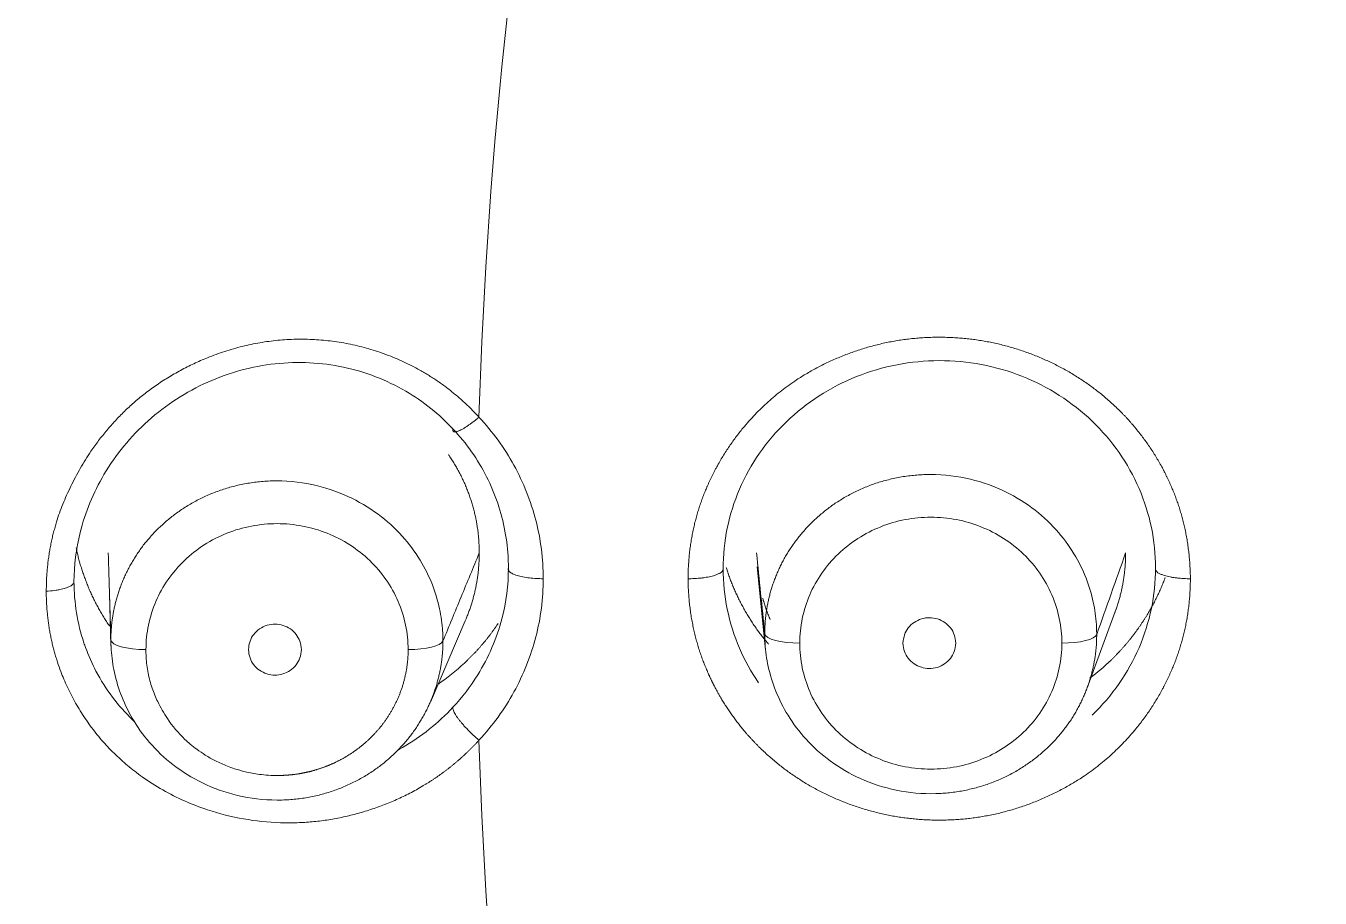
# Model space of a CAD drawing. Extents: x 19821 to 22981, y -91 to 2224.
# Drawn here: x 20693.25 to 20704.32, y 1210.34 to 1217.8 of the extents above; entities that cross this region are included whole.
import ezdxf

# ---------------------------------------------------------------- set-up
doc = ezdxf.new("R2010")
doc.units = 0
doc.header["$LTSCALE"] = 10
doc.header["$MEASUREMENT"] = 0
doc.layers.add('1', color=7, linetype='CONTINUOUS')

msp = doc.modelspace()

# ---------------------------------------------------------------- linework, layer by layer
at = {"layer": '1', "color": 7, "linetype": 'Continuous', "lineweight": 13}
for p, q in [((20697.38, 1213.165), (20697.38, 1213.165)), ((20693.663, 1213.048), (20693.663, 1213.048))]:
    msp.add_line(p, q, dxfattribs=at)
at = {"layer": '1', "color": 7, "linetype": 'Continuous', "lineweight": 18}
for p, q in [((20699.508, 1213.176), (20699.58, 1212.462)), ((20693.966, 1212.944), (20693.979, 1212.498)), ((20702.332, 1212.14), (20702.581, 1212.815)), ((20696.712, 1212.018), (20697.01, 1212.712))]:
    msp.add_line(p, q, dxfattribs=at)
for centre, major_axis, ratio, start_param, end_param in [((20744.931, 1212.861), (62.577, 0), 0.961262, 0, 3.141593), ((20744.931, 1212.247), (-60.5, 0), 0.961262, 4.72417, 7.004197), ((20744.931, 1212.384), (60, 0), 0.961262, 1.582577, 4.712389), ((20744.931, 1212.384), (-59.925, 0), 0.961262, 4.712389, 7.853982), ((20744.931, 1212.543), (-59.925, 0), 0.961262, 5.680736, 6.283185), ((20694.279, 1212.55), (-0.3, 0), 0.275662, 0.008714, 1.570598), ((20699.873, 1212.605), (-0.3, 0), 0.275662, 0.027923, 1.570586), ((20702.115, 1212.605), (0.3, 0), 0.275613, 4.712901, 6.185798), ((20696.522, 1212.55), (0.3, 0), 0.275612, 4.713308, 6.170572)]:
    msp.add_ellipse(centre, major_axis=major_axis, ratio=ratio, start_param=start_param, end_param=end_param, dxfattribs=at)
at = {"layer": '1', "color": 7, "linetype": 'Continuous', "lineweight": 13}
for centre, major_axis, start_param, end_param in [((20744.931, 1212.541), (61.963, 0), 1.570796, 3.141593), ((20744.931, 1212.247), (59.425, 0), 1.570796, 4.70194), ((20744.931, 1212.247), (57.948, 0), 1.579187, 4.712389), ((20744.931, 1212.291), (57.403, 0), 1.579486, 4.712389), ((20744.931, 1213.073), (-47.825, 0), 6.10381, 6.253121), ((20744.931, 1213.073), (-47.825, 0), 0.030064, 0.179375)]:
    msp.add_ellipse(centre, major_axis=major_axis, ratio=0.961262, start_param=start_param, end_param=end_param, dxfattribs=at)
at = {"layer": '1', "color": 7, "linetype": 'Continuous', "lineweight": 18}
for points, degree, knots in [([(20693.426, 1212.966), (20693.426, 1212.974), (20693.426, 1212.99), (20693.427, 1213.014), (20693.427, 1213.038), (20693.428, 1213.061), (20693.429, 1213.085), (20693.431, 1213.108), (20693.433, 1213.132), (20693.434, 1213.155), (20693.437, 1213.178), (20693.439, 1213.202), (20693.442, 1213.225), (20693.445, 1213.247), (20693.448, 1213.27), (20693.452, 1213.293), (20693.455, 1213.316), (20693.459, 1213.338), (20693.464, 1213.361), (20693.468, 1213.383), (20693.473, 1213.405), (20693.478, 1213.427), (20693.483, 1213.45), (20693.489, 1213.471), (20693.495, 1213.493), (20693.501, 1213.515), (20693.507, 1213.537), (20693.519, 1213.577), (20693.538, 1213.635), (20693.567, 1213.711), (20693.6, 1213.787), (20693.648, 1213.89), (20693.715, 1214.017), (20693.796, 1214.147), (20693.873, 1214.255), (20693.943, 1214.342), (20694.016, 1214.425), (20694.093, 1214.504), (20694.174, 1214.579), (20694.263, 1214.652), (20694.36, 1214.724), (20694.466, 1214.793), (20694.575, 1214.856), (20694.688, 1214.913), (20694.814, 1214.968), (20694.952, 1215.019), (20695.102, 1215.061), (20695.254, 1215.093), (20695.408, 1215.114), (20695.563, 1215.123), (20695.72, 1215.12), (20695.875, 1215.106), (20696.031, 1215.079), (20696.185, 1215.041), (20696.337, 1214.991), (20696.483, 1214.93), (20696.59, 1214.875), (20696.663, 1214.834), (20696.702, 1214.81), (20696.741, 1214.785), (20696.779, 1214.76), (20696.817, 1214.733), (20696.854, 1214.706), (20696.89, 1214.677), (20696.926, 1214.648), (20696.961, 1214.618), (20696.996, 1214.587), (20697.03, 1214.556), (20697.063, 1214.523), (20697.096, 1214.49), (20697.117, 1214.467), (20697.128, 1214.455)], 3, [0, 0, 0, 0, 0.004832, 0.009643, 0.014434, 0.019204, 0.023956, 0.028688, 0.033402, 0.038098, 0.042776, 0.047438, 0.052083, 0.056713, 0.061327, 0.065927, 0.070513, 0.075085, 0.079644, 0.084191, 0.088726, 0.093249, 0.097762, 0.102265, 0.106759, 0.111243, 0.11572, 0.120189, 0.135982, 0.152066, 0.168464, 0.185196, 0.219112, 0.252906, 0.274939, 0.296718, 0.318299, 0.339741, 0.361105, 0.38245, 0.406918, 0.431326, 0.455755, 0.480284, 0.504992, 0.535579, 0.565776, 0.595743, 0.62564, 0.656286, 0.686696, 0.717049, 0.747521, 0.779028, 0.810174, 0.841138, 0.872097, 0.88119, 0.89027, 0.899342, 0.908411, 0.917482, 0.926559, 0.935648, 0.944754, 0.953881, 0.963034, 0.972218, 0.981437, 0.990696, 1, 1, 1, 1]), ([(20693.663, 1213.048), (20693.663, 1213.188), (20693.703, 1213.505), (20693.903, 1213.992), (20694.279, 1214.448), (20694.792, 1214.782), (20695.379, 1214.942), (20695.973, 1214.913), (20696.502, 1214.709), (20696.788, 1214.48), (20696.905, 1214.355)], 3, [0, 0, 0, 0, 0.098046, 0.220243, 0.353645, 0.488968, 0.622572, 0.753689, 0.882422, 1, 1, 1, 1]), ([(20699.217, 1213.158), (20699.217, 1213.275), (20699.229, 1213.391), (20699.276, 1213.619), (20699.311, 1213.731), (20699.404, 1213.946), (20699.461, 1214.049), (20699.596, 1214.243), (20699.673, 1214.333), (20699.844, 1214.498), (20699.938, 1214.572), (20700.139, 1214.702), (20700.247, 1214.757), (20700.47, 1214.846), (20700.587, 1214.88), (20700.824, 1214.926), (20700.945, 1214.938), (20701.187, 1214.938), (20701.308, 1214.927), (20701.546, 1214.882), (20701.662, 1214.849), (20701.886, 1214.76), (20701.993, 1214.705), (20702.194, 1214.576), (20702.289, 1214.502), (20702.46, 1214.338), (20702.537, 1214.248), (20702.672, 1214.055), (20702.729, 1213.952), (20702.822, 1213.737), (20702.857, 1213.625), (20702.905, 1213.397), (20702.917, 1213.281), (20702.917, 1213.164)], 3, [0, 0, 0, 0, 0.0625, 0.0625, 0.125, 0.125, 0.1875, 0.1875, 0.25, 0.25, 0.3125, 0.3125, 0.375, 0.375, 0.4375, 0.4375, 0.5, 0.5, 0.5625, 0.5625, 0.625, 0.625, 0.6875, 0.6875, 0.75, 0.75, 0.8125, 0.8125, 0.875, 0.875, 0.9375, 0.9375, 1, 1, 1, 1]), ([(20696.905, 1214.355), (20696.963, 1214.293), (20697.122, 1214.098), (20697.311, 1213.725), (20697.376, 1213.376), (20697.38, 1213.189), (20697.38, 1213.165)], 3, [0, 0, 0, 0, 0.192506, 0.568554, 0.946121, 1, 1, 1, 1]), ([(20696.866, 1214.136), (20696.869, 1214.133), (20696.875, 1214.123), (20696.885, 1214.108), (20696.897, 1214.09), (20696.908, 1214.072), (20696.919, 1214.054), (20696.93, 1214.036), (20696.94, 1214.018), (20696.95, 1213.999), (20696.96, 1213.981), (20696.97, 1213.962), (20696.979, 1213.943), (20696.988, 1213.925), (20696.997, 1213.906), (20697.006, 1213.887), (20697.014, 1213.868), (20697.022, 1213.849), (20697.029, 1213.829), (20697.037, 1213.81), (20697.044, 1213.791), (20697.051, 1213.771), (20697.057, 1213.752), (20697.064, 1213.732), (20697.07, 1213.713), (20697.075, 1213.693), (20697.081, 1213.673), (20697.086, 1213.653), (20697.091, 1213.634), (20697.095, 1213.614), (20697.1, 1213.594), (20697.104, 1213.574), (20697.107, 1213.554), (20697.111, 1213.534), (20697.114, 1213.514), (20697.117, 1213.494), (20697.12, 1213.474), (20697.122, 1213.454), (20697.124, 1213.434), (20697.126, 1213.414), (20697.127, 1213.394), (20697.128, 1213.374), (20697.129, 1213.354), (20697.13, 1213.334), (20697.131, 1213.314), (20697.131, 1213.301), (20697.131, 1213.294)], 3, [0, 0, 0, 0, 0.014569, 0.038042, 0.061488, 0.084908, 0.108301, 0.131668, 0.155008, 0.178322, 0.20161, 0.224871, 0.248106, 0.271315, 0.294497, 0.317652, 0.340781, 0.363884, 0.38696, 0.410009, 0.433033, 0.456029, 0.479, 0.501943, 0.524861, 0.547751, 0.570616, 0.593454, 0.616265, 0.63905, 0.661808, 0.68454, 0.707245, 0.729924, 0.752576, 0.775202, 0.797801, 0.820374, 0.84292, 0.865439, 0.887933, 0.910399, 0.932839, 0.955253, 0.97764, 1, 1, 1, 1]), ([(20696.82, 1212.54), (20696.82, 1212.546), (20696.82, 1212.557), (20696.82, 1212.574), (20696.819, 1212.59), (20696.818, 1212.607), (20696.814, 1212.682), (20696.794, 1212.823), (20696.733, 1213.029), (20696.628, 1213.241), (20696.473, 1213.447), (20696.266, 1213.636), (20696.005, 1213.79), (20695.695, 1213.892), (20695.451, 1213.914), (20695.296, 1213.907), (20695.237, 1213.901), (20695.179, 1213.894), (20695.122, 1213.884), (20695.066, 1213.873), (20695.011, 1213.859), (20694.957, 1213.843), (20694.904, 1213.825), (20694.852, 1213.806), (20694.802, 1213.785), (20694.753, 1213.762), (20694.706, 1213.738), (20694.66, 1213.712), (20694.615, 1213.685), (20694.572, 1213.657), (20694.531, 1213.627), (20694.491, 1213.597), (20694.453, 1213.565), (20694.416, 1213.532), (20694.381, 1213.499), (20694.347, 1213.465), (20694.316, 1213.43), (20694.285, 1213.395), (20694.256, 1213.359), (20694.229, 1213.322), (20694.204, 1213.285), (20694.18, 1213.248), (20694.157, 1213.21), (20694.136, 1213.173), (20694.117, 1213.135), (20694.099, 1213.097), (20694.082, 1213.059), (20694.067, 1213.021), (20694.053, 1212.983), (20694.04, 1212.945), (20694.029, 1212.908), (20694.019, 1212.87), (20694.01, 1212.833), (20694.002, 1212.796), (20693.996, 1212.76), (20693.99, 1212.724), (20693.986, 1212.688), (20693.983, 1212.653), (20693.98, 1212.618), (20693.979, 1212.583), (20693.979, 1212.56), (20693.979, 1212.549)], 3, [0, 0, 0, 0, 0.003921, 0.007817, 0.011689, 0.015536, 0.019358, 0.064573, 0.114371, 0.16875, 0.227711, 0.291254, 0.359377, 0.43208, 0.50936, 0.522766, 0.53605, 0.549213, 0.562254, 0.575174, 0.587972, 0.600648, 0.613202, 0.625635, 0.637946, 0.650136, 0.662203, 0.674149, 0.685973, 0.697676, 0.709256, 0.720715, 0.732052, 0.743267, 0.75436, 0.765331, 0.776181, 0.786908, 0.797514, 0.807998, 0.81836, 0.8286, 0.838718, 0.848715, 0.858589, 0.868342, 0.877972, 0.887481, 0.896868, 0.906133, 0.915276, 0.924297, 0.933196, 0.941973, 0.950628, 0.959162, 0.967573, 0.975863, 0.98403, 0.992076, 1, 1, 1, 1]), ([(20702.414, 1212.597), (20702.414, 1212.603), (20702.413, 1212.614), (20702.413, 1212.631), (20702.413, 1212.648), (20702.412, 1212.665), (20702.407, 1212.74), (20702.388, 1212.88), (20702.326, 1213.085), (20702.222, 1213.296), (20702.068, 1213.503), (20701.86, 1213.691), (20701.599, 1213.845), (20701.289, 1213.947), (20701.044, 1213.969), (20700.89, 1213.961), (20700.831, 1213.956), (20700.773, 1213.949), (20700.715, 1213.939), (20700.659, 1213.927), (20700.604, 1213.913), (20700.55, 1213.898), (20700.497, 1213.88), (20700.446, 1213.86), (20700.396, 1213.839), (20700.347, 1213.817), (20700.3, 1213.792), (20700.254, 1213.767), (20700.209, 1213.739), (20700.166, 1213.711), (20700.125, 1213.682), (20700.085, 1213.651), (20700.047, 1213.619), (20700.01, 1213.587), (20699.975, 1213.553), (20699.942, 1213.519), (20699.91, 1213.484), (20699.879, 1213.449), (20699.851, 1213.413), (20699.824, 1213.376), (20699.798, 1213.339), (20699.774, 1213.302), (20699.751, 1213.265), (20699.73, 1213.227), (20699.711, 1213.189), (20699.693, 1213.151), (20699.676, 1213.113), (20699.661, 1213.075), (20699.647, 1213.037), (20699.634, 1212.999), (20699.623, 1212.962), (20699.613, 1212.924), (20699.604, 1212.887), (20699.597, 1212.85), (20699.59, 1212.814), (20699.585, 1212.777), (20699.58, 1212.742), (20699.577, 1212.706), (20699.575, 1212.671), (20699.573, 1212.637), (20699.573, 1212.614), (20699.573, 1212.603)], 3, [0, 0, 0, 0, 0.004015, 0.007996, 0.011942, 0.015855, 0.019734, 0.064711, 0.114332, 0.168596, 0.227502, 0.291048, 0.359234, 0.432056, 0.509512, 0.522903, 0.536174, 0.549323, 0.562352, 0.575259, 0.588045, 0.600709, 0.613253, 0.625675, 0.637976, 0.650156, 0.662214, 0.674151, 0.685967, 0.697662, 0.709235, 0.720687, 0.732018, 0.743227, 0.754315, 0.765282, 0.776127, 0.786851, 0.797453, 0.807935, 0.818295, 0.828533, 0.83865, 0.848646, 0.85852, 0.868273, 0.877905, 0.887415, 0.896804, 0.906071, 0.915217, 0.924242, 0.933145, 0.941927, 0.950587, 0.959126, 0.967544, 0.97584, 0.984015, 0.992068, 1, 1, 1, 1]), ([(20693.682, 1213.336), (20693.685, 1213.323), (20693.69, 1213.296), (20693.7, 1213.256), (20693.711, 1213.215), (20693.723, 1213.175), (20693.736, 1213.134), (20693.75, 1213.094), (20693.765, 1213.054), (20693.78, 1213.014), (20693.797, 1212.974), (20693.815, 1212.935), (20693.834, 1212.896), (20693.853, 1212.857), (20693.874, 1212.819), (20693.896, 1212.781), (20693.918, 1212.743), (20693.942, 1212.706), (20693.958, 1212.681), (20693.967, 1212.668), (20693.967, 1212.668)], 3, [0, 0, 0, 0, 0.053704, 0.111562, 0.169574, 0.227739, 0.286058, 0.34453, 0.403157, 0.461938, 0.520873, 0.579963, 0.639208, 0.698608, 0.758164, 0.817875, 0.877742, 0.937766, 0.997945, 1, 1, 1, 1]), ([(20697.131, 1213.294), (20697.131, 1213.281), (20697.13, 1213.257), (20697.129, 1213.219), (20697.126, 1213.182), (20697.123, 1213.144), (20697.119, 1213.107), (20697.113, 1213.069), (20697.107, 1213.032), (20697.1, 1212.995), (20697.092, 1212.957), (20697.082, 1212.92), (20697.072, 1212.883), (20697.061, 1212.847), (20697.049, 1212.81), (20697.035, 1212.774), (20697.023, 1212.741), (20697.014, 1212.721), (20697.011, 1212.713)], 3, [0, 0, 0, 0, 0.062647, 0.125432, 0.188357, 0.25142, 0.314622, 0.377962, 0.441441, 0.505059, 0.568816, 0.632711, 0.696744, 0.760916, 0.825227, 0.889676, 0.954263, 1, 1, 1, 1]), ([(20702.661, 1213.294), (20702.661, 1213.282), (20702.661, 1213.257), (20702.659, 1213.219), (20702.657, 1213.182), (20702.654, 1213.145), (20702.649, 1213.108), (20702.644, 1213.07), (20702.638, 1213.033), (20702.631, 1212.996), (20702.622, 1212.959), (20702.613, 1212.922), (20702.603, 1212.885), (20702.592, 1212.849), (20702.581, 1212.815), (20702.573, 1212.794), (20702.57, 1212.785)], 3, [0, 0, 0, 0, 0.07173, 0.143619, 0.215666, 0.287872, 0.360236, 0.432759, 0.50544, 0.57828, 0.651278, 0.724434, 0.797748, 0.871221, 0.944852, 1, 1, 1, 1]), ([(20697.38, 1213.165), (20697.38, 1213.019), (20697.35, 1212.787), (20697.274, 1212.565), (20697.239, 1212.485)], 3, [0, 0, 0, 0, 0.628596, 1, 1, 1, 1]), ([(20699.52, 1212.184), (20699.457, 1212.277), (20699.402, 1212.376), (20699.311, 1212.586), (20699.276, 1212.698), (20699.229, 1212.926), (20699.217, 1213.042), (20699.217, 1213.158)], 3, [0, 0, 0, 0, 0.324096, 0.324096, 0.662048, 0.662048, 1, 1, 1, 1]), ([(20699.243, 1213.17), (20699.247, 1213.159), (20699.254, 1213.136), (20699.267, 1213.099), (20699.281, 1213.059), (20699.297, 1213.019), (20699.314, 1212.98), (20699.331, 1212.941), (20699.35, 1212.902), (20699.369, 1212.863), (20699.39, 1212.825), (20699.411, 1212.787), (20699.434, 1212.75), (20699.457, 1212.713), (20699.481, 1212.676), (20699.506, 1212.64), (20699.532, 1212.604), (20699.559, 1212.569), (20699.584, 1212.539), (20699.6, 1212.52), (20699.606, 1212.513)], 3, [0, 0, 0, 0, 0.042732, 0.099185, 0.155771, 0.21249, 0.269344, 0.326331, 0.383451, 0.440706, 0.498095, 0.555618, 0.613275, 0.671067, 0.728993, 0.787054, 0.84525, 0.903581, 0.962047, 1, 1, 1, 1]), ([(20702.917, 1213.164), (20702.917, 1213.048), (20702.905, 1212.932), (20702.857, 1212.703), (20702.822, 1212.591), (20702.729, 1212.376), (20702.672, 1212.273), (20702.537, 1212.079), (20702.46, 1211.989), (20702.374, 1211.907)], 3, [0, 0, 0, 0, 0.25, 0.25, 0.5, 0.5, 0.75, 0.75, 1, 1, 1, 1]), ([(20693.762, 1212.484), (20693.757, 1212.498), (20693.752, 1212.511), (20693.72, 1212.608), (20693.699, 1212.694), (20693.671, 1212.869), (20693.663, 1212.958), (20693.663, 1213.048)], 3, [0, 0, 0, 0, 0.075572, 0.075572, 0.537786, 0.537786, 1, 1, 1, 1]), ([(20699.143, 1212.153), (20699.108, 1212.22), (20699.079, 1212.288), (20698.921, 1212.654), (20698.917, 1213.073)], 2, [0, 0, 0, 0.155316, 0.155316, 1, 1, 1]), ([(20702.356, 1212.224), (20702.419, 1212.272), (20702.485, 1212.328), (20702.553, 1212.394), (20702.57, 1212.411), (20702.587, 1212.428), (20702.603, 1212.446), (20702.619, 1212.463), (20702.635, 1212.481), (20702.651, 1212.498), (20702.666, 1212.516), (20702.682, 1212.534), (20702.697, 1212.553), (20702.711, 1212.571), (20702.726, 1212.59), (20702.74, 1212.608), (20702.754, 1212.627), (20702.768, 1212.646), (20702.781, 1212.665), (20702.794, 1212.685), (20702.807, 1212.704), (20702.82, 1212.723), (20702.832, 1212.743), (20702.845, 1212.763), (20702.856, 1212.783), (20702.868, 1212.803), (20702.879, 1212.823), (20702.891, 1212.843), (20702.901, 1212.863), (20702.912, 1212.884), (20702.922, 1212.904), (20702.932, 1212.925), (20702.942, 1212.945), (20702.952, 1212.966), (20702.961, 1212.987), (20702.97, 1213.008), (20702.978, 1213.029), (20702.987, 1213.05), (20702.994, 1213.068), (20702.998, 1213.08), (20703, 1213.084)], 3, [0, 0, 0, 0, 0.214957, 0.236854, 0.258727, 0.280574, 0.302396, 0.324193, 0.345965, 0.367711, 0.389432, 0.411128, 0.432798, 0.454443, 0.476063, 0.497658, 0.519227, 0.540771, 0.562289, 0.583783, 0.605251, 0.626693, 0.648111, 0.669503, 0.690869, 0.71221, 0.733526, 0.754817, 0.776082, 0.797322, 0.818537, 0.839726, 0.86089, 0.882028, 0.903141, 0.924229, 0.945291, 0.966328, 0.987339, 1, 1, 1, 1]), ([(20693.551, 1212.279), (20693.54, 1212.305), (20693.526, 1212.346), (20693.509, 1212.401), (20693.496, 1212.443), (20693.485, 1212.485), (20693.475, 1212.527), (20693.466, 1212.57), (20693.457, 1212.613), (20693.45, 1212.656), (20693.444, 1212.7), (20693.438, 1212.743), (20693.434, 1212.788), (20693.43, 1212.832), (20693.428, 1212.876), (20693.426, 1212.921), (20693.426, 1212.951), (20693.426, 1212.966)], 3, [0, 0, 0, 0, 0.122765, 0.185197, 0.247554, 0.309863, 0.372154, 0.434452, 0.496786, 0.559182, 0.621669, 0.684274, 0.747024, 0.809944, 0.873063, 0.936406, 1, 1, 1, 1]), ([(20699.62, 1212.723), (20699.62, 1212.723), (20699.617, 1212.729), (20699.612, 1212.742), (20699.604, 1212.761), (20699.597, 1212.78), (20699.589, 1212.799), (20699.583, 1212.819), (20699.576, 1212.838), (20699.57, 1212.858), (20699.564, 1212.877), (20699.559, 1212.893), (20699.557, 1212.903), (20699.556, 1212.906)], 3, [0, 0, 0, 0, 0.000042, 0.10609, 0.212017, 0.317823, 0.423508, 0.529072, 0.634516, 0.739839, 0.845041, 0.950123, 1, 1, 1, 1]), ([(20696.777, 1212.171), (20696.787, 1212.177), (20696.876, 1212.24), (20696.966, 1212.315), (20697.047, 1212.394), (20697.064, 1212.411), (20697.081, 1212.428), (20697.097, 1212.445), (20697.113, 1212.462), (20697.129, 1212.48), (20697.145, 1212.498), (20697.16, 1212.516), (20697.176, 1212.534), (20697.191, 1212.552), (20697.205, 1212.571), (20697.22, 1212.589), (20697.234, 1212.608), (20697.248, 1212.627), (20697.262, 1212.646), (20697.275, 1212.665), (20697.285, 1212.68), (20697.291, 1212.688), (20697.292, 1212.689)], 3, [0, 0, 0, 0, 0.045234, 0.441716, 0.474362, 0.506972, 0.539545, 0.572081, 0.604581, 0.637044, 0.66947, 0.70186, 0.734212, 0.766529, 0.798808, 0.831051, 0.863257, 0.895426, 0.927559, 0.959654, 0.991714, 1, 1, 1, 1]), ([(20693.979, 1212.549), (20693.979, 1212.544), (20693.979, 1212.532), (20693.979, 1212.516), (20693.98, 1212.499), (20693.98, 1212.483), (20693.985, 1212.406), (20694.005, 1212.264), (20694.068, 1212.057), (20694.174, 1211.845), (20694.329, 1211.638), (20694.537, 1211.451), (20694.798, 1211.298), (20695.105, 1211.198), (20695.349, 1211.176), (20695.502, 1211.183), (20695.561, 1211.188), (20695.619, 1211.195), (20695.676, 1211.205), (20695.732, 1211.217), (20695.787, 1211.23), (20695.841, 1211.246), (20695.894, 1211.263), (20695.945, 1211.283), (20695.995, 1211.304), (20696.044, 1211.326), (20696.091, 1211.351), (20696.137, 1211.376), (20696.182, 1211.403), (20696.225, 1211.431), (20696.266, 1211.461), (20696.306, 1211.491), (20696.344, 1211.523), (20696.381, 1211.555), (20696.416, 1211.589), (20696.45, 1211.623), (20696.482, 1211.657), (20696.512, 1211.693), (20696.541, 1211.729), (20696.568, 1211.765), (20696.594, 1211.802), (20696.618, 1211.839), (20696.64, 1211.877), (20696.661, 1211.915), (20696.681, 1211.952), (20696.699, 1211.99), (20696.716, 1212.028), (20696.731, 1212.066), (20696.745, 1212.104), (20696.758, 1212.142), (20696.769, 1212.18), (20696.78, 1212.217), (20696.788, 1212.255), (20696.796, 1212.292), (20696.803, 1212.328), (20696.808, 1212.365), (20696.813, 1212.401), (20696.816, 1212.436), (20696.818, 1212.471), (20696.82, 1212.506), (20696.82, 1212.529), (20696.82, 1212.54)], 3, [0, 0, 0, 0, 0.003868, 0.007742, 0.011622, 0.015507, 0.019397, 0.06511, 0.115266, 0.16986, 0.228891, 0.292354, 0.360244, 0.432556, 0.509282, 0.522646, 0.535891, 0.549015, 0.562019, 0.574904, 0.587668, 0.600312, 0.612837, 0.625242, 0.637526, 0.649691, 0.661736, 0.673661, 0.685466, 0.697151, 0.708716, 0.720161, 0.731487, 0.742693, 0.753779, 0.764745, 0.775591, 0.786317, 0.796924, 0.807411, 0.817779, 0.828026, 0.838154, 0.848162, 0.85805, 0.867819, 0.877468, 0.886998, 0.896408, 0.905698, 0.914869, 0.92392, 0.932851, 0.941663, 0.950356, 0.958928, 0.967382, 0.975716, 0.98393, 0.992025, 1, 1, 1, 1]), ([(20699.573, 1212.603), (20699.573, 1212.597), (20699.573, 1212.586), (20699.573, 1212.569), (20699.574, 1212.552), (20699.575, 1212.535), (20699.579, 1212.458), (20699.599, 1212.316), (20699.663, 1212.108), (20699.769, 1211.896), (20699.925, 1211.69), (20700.133, 1211.503), (20700.394, 1211.351), (20700.701, 1211.252), (20700.944, 1211.23), (20701.097, 1211.238), (20701.155, 1211.243), (20701.213, 1211.25), (20701.27, 1211.26), (20701.326, 1211.272), (20701.381, 1211.286), (20701.435, 1211.301), (20701.488, 1211.319), (20701.539, 1211.338), (20701.59, 1211.359), (20701.638, 1211.382), (20701.686, 1211.406), (20701.732, 1211.432), (20701.776, 1211.459), (20701.819, 1211.487), (20701.86, 1211.517), (20701.9, 1211.547), (20701.938, 1211.579), (20701.975, 1211.611), (20702.01, 1211.645), (20702.044, 1211.679), (20702.076, 1211.714), (20702.106, 1211.749), (20702.135, 1211.785), (20702.162, 1211.822), (20702.188, 1211.858), (20702.212, 1211.896), (20702.234, 1211.933), (20702.255, 1211.971), (20702.275, 1212.009), (20702.293, 1212.047), (20702.31, 1212.085), (20702.325, 1212.123), (20702.339, 1212.161), (20702.352, 1212.199), (20702.363, 1212.236), (20702.373, 1212.274), (20702.382, 1212.311), (20702.39, 1212.348), (20702.396, 1212.385), (20702.402, 1212.421), (20702.406, 1212.457), (20702.41, 1212.493), (20702.412, 1212.528), (20702.413, 1212.562), (20702.413, 1212.585), (20702.414, 1212.597)], 3, [0, 0, 0, 0, 0.003927, 0.007866, 0.011819, 0.015784, 0.019761, 0.065641, 0.115909, 0.170561, 0.229595, 0.293007, 0.360793, 0.432948, 0.509466, 0.522824, 0.536063, 0.549181, 0.56218, 0.575059, 0.587818, 0.600457, 0.612976, 0.625376, 0.637655, 0.649815, 0.661855, 0.673776, 0.685576, 0.697257, 0.708818, 0.720259, 0.731581, 0.742783, 0.753865, 0.764827, 0.77567, 0.786393, 0.796996, 0.807479, 0.817843, 0.828087, 0.838212, 0.848217, 0.858102, 0.867868, 0.877514, 0.88704, 0.896447, 0.905734, 0.914901, 0.923949, 0.932878, 0.941686, 0.950376, 0.958945, 0.967395, 0.975726, 0.983937, 0.992028, 1, 1, 1, 1])]:
    msp.add_open_spline(points, degree=degree, knots=knots, dxfattribs=at)
at = {"layer": '1', "color": 7, "linetype": 'Continuous', "lineweight": 13}
for points, degree, knots in [([(20698.917, 1213.073), (20698.919, 1213.489), (20699.078, 1213.857), (20699.159, 1214.044), (20699.396, 1214.388), (20699.843, 1214.821), (20700.244, 1214.98), (20700.648, 1215.141), (20701.078, 1215.138), (20701.504, 1215.136), (20701.9, 1214.976), (20702.293, 1214.817), (20702.592, 1214.527), (20702.74, 1214.384), (20702.973, 1214.045), (20703.053, 1213.858), (20703.211, 1213.493), (20703.215, 1213.073)], 2, [0, 0, 0, 0.125, 0.125, 0.1875, 0.25, 0.375, 0.375, 0.5, 0.5, 0.625, 0.625, 0.75, 0.75, 0.8125, 0.875, 0.875, 1, 1, 1]), ([(20694.279, 1212.467), (20694.279, 1212.538), (20694.286, 1212.608), (20694.315, 1212.746), (20694.336, 1212.814), (20694.392, 1212.944), (20694.427, 1213.007), (20694.509, 1213.124), (20694.556, 1213.179), (20694.659, 1213.278), (20694.716, 1213.323), (20694.839, 1213.402), (20694.904, 1213.435), (20695.039, 1213.489), (20695.11, 1213.51), (20695.254, 1213.537), (20695.327, 1213.544), (20695.474, 1213.544), (20695.547, 1213.537), (20695.691, 1213.51), (20695.761, 1213.489), (20695.897, 1213.435), (20695.962, 1213.402), (20696.084, 1213.323), (20696.141, 1213.278), (20696.245, 1213.179), (20696.292, 1213.124), (20696.373, 1213.007), (20696.408, 1212.944), (20696.464, 1212.814), (20696.486, 1212.746), (20696.515, 1212.608), (20696.522, 1212.538), (20696.522, 1212.467)], 3, [0, 0, 0, 0, 0.0625, 0.0625, 0.125, 0.125, 0.1875, 0.1875, 0.25, 0.25, 0.3125, 0.3125, 0.375, 0.375, 0.4375, 0.4375, 0.5, 0.5, 0.5625, 0.5625, 0.625, 0.625, 0.6875, 0.6875, 0.75, 0.75, 0.8125, 0.8125, 0.875, 0.875, 0.9375, 0.9375, 1, 1, 1, 1]), ([(20699.873, 1212.522), (20699.873, 1212.593), (20699.88, 1212.663), (20699.909, 1212.801), (20699.93, 1212.869), (20699.986, 1213), (20700.021, 1213.062), (20700.103, 1213.179), (20700.15, 1213.234), (20700.253, 1213.334), (20700.31, 1213.379), (20700.432, 1213.457), (20700.497, 1213.49), (20700.633, 1213.544), (20700.703, 1213.565), (20700.847, 1213.592), (20700.921, 1213.599), (20701.067, 1213.599), (20701.141, 1213.592), (20701.285, 1213.565), (20701.355, 1213.544), (20701.491, 1213.49), (20701.556, 1213.457), (20701.678, 1213.379), (20701.735, 1213.334), (20701.838, 1213.234), (20701.885, 1213.179), (20701.967, 1213.062), (20702.001, 1213), (20702.058, 1212.869), (20702.079, 1212.801), (20702.108, 1212.663), (20702.115, 1212.593), (20702.115, 1212.522)], 3, [0, 0, 0, 0, 0.0625, 0.0625, 0.125, 0.125, 0.1875, 0.1875, 0.25, 0.25, 0.3125, 0.3125, 0.375, 0.375, 0.4375, 0.4375, 0.5, 0.5, 0.5625, 0.5625, 0.625, 0.625, 0.6875, 0.6875, 0.75, 0.75, 0.8125, 0.8125, 0.875, 0.875, 0.9375, 0.9375, 1, 1, 1, 1]), ([(20697.678, 1213.073), (20697.659, 1213.073), (20697.64, 1213.074), (20697.6, 1213.076), (20697.58, 1213.078), (20697.541, 1213.082), (20697.522, 1213.085), (20697.486, 1213.092), (20697.469, 1213.096), (20697.439, 1213.106), (20697.426, 1213.111), (20697.405, 1213.121), (20697.396, 1213.127), (20697.384, 1213.138), (20697.38, 1213.144), (20697.377, 1213.155), (20697.378, 1213.16), (20697.38, 1213.165)], 3, [0, 0, 0, 0, 0.125, 0.125, 0.25, 0.25, 0.375, 0.375, 0.5, 0.5, 0.625, 0.625, 0.75, 0.75, 0.875, 0.875, 1, 1, 1, 1]), ([(20693.426, 1212.966), (20693.432, 1212.966), (20693.463, 1212.969), (20693.503, 1212.973), (20693.541, 1212.98), (20693.567, 1212.986), (20693.589, 1212.992), (20693.618, 1213.002), (20693.648, 1213.018), (20693.662, 1213.035), (20693.663, 1213.045), (20693.663, 1213.048)], 3, [0, 0, 0, 0, 0.039631, 0.219096, 0.308828, 0.398561, 0.488293, 0.578025, 0.75749, 0.936955, 1, 1, 1, 1]), ([(20703.215, 1213.073), (20703.213, 1212.658), (20703.054, 1212.29), (20702.973, 1212.102), (20702.736, 1211.759), (20702.289, 1211.326), (20701.888, 1211.167), (20701.485, 1211.006), (20701.055, 1211.009), (20700.629, 1211.011), (20700.232, 1211.171), (20699.839, 1211.329), (20699.54, 1211.62), (20699.392, 1211.763), (20699.202, 1212.04), (20699.143, 1212.153)], 2, [0, 0, 0, 0.146711, 0.146711, 0.220066, 0.293422, 0.440133, 0.440133, 0.586844, 0.586844, 0.733555, 0.733555, 0.880266, 0.880266, 0.953621, 1, 1, 1]), ([(20682.966, 1212.542), (20682.967, 1210.752), (20683.051, 1208.963), (20683.386, 1205.398), (20683.637, 1203.623), (20684.305, 1200.103), (20684.721, 1198.357), (20685.715, 1194.908), (20686.294, 1193.205), (20687.607, 1189.856), (20688.342, 1188.21), (20689.964, 1184.989), (20690.85, 1183.413), (20692.767, 1180.345), (20693.797, 1178.852), (20695.993, 1175.963), (20697.159, 1174.565), (20698.388, 1173.221)], 3, [0, 0, 0, 0, 0.125, 0.125, 0.25, 0.25, 0.375, 0.375, 0.5, 0.5, 0.625, 0.625, 0.75, 0.75, 0.875, 0.875, 1, 1, 1, 1]), ([(20694.179, 1211.853), (20694.175, 1211.856), (20694.171, 1211.86), (20694.103, 1211.925), (20694.045, 1211.991), (20693.939, 1212.131), (20693.892, 1212.205), (20693.817, 1212.348), (20693.787, 1212.415), (20693.762, 1212.484)], 3, [0, 0, 0, 0, 0.02215, 0.02215, 0.366888, 0.366888, 0.711626, 0.711626, 1, 1, 1, 1]), ([(20696.522, 1212.467), (20696.522, 1212.462), (20696.522, 1212.451), (20696.522, 1212.434), (20696.521, 1212.418), (20696.52, 1212.402), (20696.519, 1212.386), (20696.517, 1212.37), (20696.516, 1212.354), (20696.514, 1212.339), (20696.512, 1212.323), (20696.51, 1212.307), (20696.507, 1212.292), (20696.504, 1212.277), (20696.501, 1212.261), (20696.498, 1212.246), (20696.495, 1212.231), (20696.491, 1212.216), (20696.487, 1212.202), (20696.483, 1212.187), (20696.479, 1212.173), (20696.475, 1212.158), (20696.47, 1212.144), (20696.465, 1212.13), (20696.461, 1212.116), (20696.455, 1212.102), (20696.45, 1212.088), (20696.445, 1212.075), (20696.439, 1212.061), (20696.433, 1212.048), (20696.428, 1212.035), (20696.421, 1212.022), (20696.415, 1212.009), (20696.409, 1211.996), (20696.403, 1211.984), (20696.396, 1211.971), (20696.389, 1211.959), (20696.382, 1211.947), (20696.375, 1211.935), (20696.368, 1211.923), (20696.361, 1211.912), (20696.354, 1211.9), (20696.346, 1211.889), (20696.339, 1211.878), (20696.331, 1211.867), (20696.323, 1211.856), (20696.316, 1211.845), (20696.308, 1211.834), (20696.3, 1211.824), (20696.292, 1211.813), (20696.283, 1211.803), (20696.275, 1211.793), (20696.267, 1211.783), (20696.258, 1211.774), (20696.25, 1211.764), (20696.241, 1211.755), (20696.233, 1211.746), (20696.224, 1211.736), (20696.215, 1211.728), (20696.207, 1211.719), (20696.198, 1211.71), (20696.189, 1211.702), (20696.18, 1211.693), (20696.171, 1211.685), (20696.162, 1211.677), (20696.153, 1211.669), (20696.144, 1211.661), (20696.135, 1211.654), (20696.126, 1211.646), (20696.117, 1211.639), (20696.108, 1211.632), (20696.099, 1211.624), (20696.089, 1211.618), (20696.08, 1211.611), (20696.071, 1211.604), (20696.062, 1211.598), (20696.053, 1211.591), (20696.043, 1211.585), (20696.034, 1211.579), (20696.025, 1211.573), (20696.016, 1211.567), (20696.007, 1211.561), (20695.997, 1211.555), (20695.988, 1211.55), (20695.979, 1211.545), (20695.97, 1211.539), (20695.961, 1211.534), (20695.951, 1211.529), (20695.942, 1211.524), (20695.933, 1211.52), (20695.924, 1211.515), (20695.915, 1211.51), (20695.906, 1211.506), (20695.897, 1211.502), (20695.888, 1211.497), (20695.879, 1211.493), (20695.87, 1211.489), (20695.861, 1211.485), (20695.852, 1211.482), (20695.844, 1211.478), (20695.835, 1211.474), (20695.826, 1211.471), (20695.817, 1211.467), (20695.809, 1211.464), (20695.8, 1211.461), (20695.792, 1211.458), (20695.783, 1211.455), (20695.775, 1211.452), (20695.766, 1211.449), (20695.758, 1211.446), (20695.749, 1211.444), (20695.741, 1211.441), (20695.733, 1211.439), (20695.725, 1211.436), (20695.717, 1211.434), (20695.709, 1211.432), (20695.701, 1211.429), (20695.693, 1211.427), (20695.685, 1211.425), (20695.677, 1211.423), (20695.669, 1211.422), (20695.661, 1211.42), (20695.654, 1211.418), (20695.646, 1211.416), (20695.639, 1211.415), (20695.631, 1211.413), (20695.624, 1211.412), (20695.617, 1211.41), (20695.609, 1211.409), (20695.602, 1211.408), (20695.595, 1211.407), (20695.588, 1211.405), (20695.581, 1211.404), (20695.574, 1211.403), (20695.567, 1211.402), (20695.56, 1211.401), (20695.554, 1211.4), (20695.547, 1211.399), (20695.54, 1211.399), (20695.534, 1211.398), (20695.527, 1211.397), (20695.521, 1211.396), (20695.515, 1211.396), (20695.509, 1211.395), (20695.502, 1211.395), (20695.496, 1211.394), (20695.49, 1211.394), (20695.484, 1211.393), (20695.479, 1211.393), (20695.473, 1211.392), (20695.467, 1211.392), (20695.461, 1211.392), (20695.456, 1211.392), (20695.45, 1211.391), (20695.445, 1211.391), (20695.44, 1211.391), (20695.434, 1211.391), (20695.429, 1211.391), (20695.424, 1211.39), (20695.419, 1211.39), (20695.414, 1211.39), (20695.409, 1211.39), (20695.354, 1211.39), (20695.259, 1211.396), (20695.136, 1211.419), (20695.046, 1211.445), (20694.96, 1211.475), (20694.876, 1211.513), (20694.789, 1211.562), (20694.718, 1211.611), (20694.66, 1211.656), (20694.569, 1211.738), (20694.469, 1211.857), (20694.393, 1211.99), (20694.353, 1212.079), (20694.331, 1212.139), (20694.312, 1212.201), (20694.297, 1212.266), (20694.286, 1212.333), (20694.281, 1212.387), (20694.279, 1212.425), (20694.279, 1212.447), (20694.279, 1212.461), (20694.279, 1212.467)], 3, [0, 0, 0, 0, 0.004835, 0.009648, 0.014439, 0.019209, 0.023956, 0.028683, 0.033387, 0.03807, 0.042731, 0.047371, 0.051988, 0.056584, 0.061159, 0.065711, 0.070242, 0.074752, 0.079239, 0.083705, 0.088149, 0.092572, 0.096973, 0.101352, 0.105709, 0.110045, 0.114359, 0.118651, 0.122922, 0.127171, 0.131398, 0.135604, 0.139787, 0.14395, 0.14809, 0.152209, 0.156306, 0.160381, 0.164435, 0.168467, 0.172477, 0.176466, 0.180433, 0.184378, 0.188301, 0.192203, 0.196083, 0.199942, 0.203779, 0.207594, 0.211387, 0.215159, 0.218908, 0.222637, 0.226343, 0.230028, 0.233691, 0.237333, 0.240952, 0.244551, 0.248127, 0.251682, 0.255215, 0.258726, 0.262215, 0.265683, 0.26913, 0.272554, 0.275957, 0.279338, 0.282697, 0.286035, 0.289351, 0.292645, 0.295918, 0.299169, 0.302398, 0.305606, 0.308792, 0.311956, 0.315098, 0.318219, 0.321318, 0.324395, 0.327451, 0.330485, 0.333497, 0.336488, 0.339457, 0.342404, 0.345329, 0.348233, 0.351115, 0.353976, 0.356814, 0.359631, 0.362427, 0.3652, 0.367952, 0.370682, 0.373391, 0.376078, 0.378743, 0.381386, 0.384008, 0.386608, 0.389186, 0.391743, 0.394278, 0.396791, 0.399283, 0.401753, 0.404201, 0.406627, 0.409032, 0.411415, 0.413776, 0.416116, 0.418434, 0.42073, 0.423005, 0.425258, 0.427489, 0.429699, 0.431886, 0.434053, 0.436197, 0.43832, 0.440421, 0.4425, 0.444558, 0.446594, 0.448608, 0.4506, 0.452571, 0.45452, 0.456448, 0.458354, 0.460238, 0.4621, 0.463941, 0.46576, 0.467557, 0.469333, 0.471087, 0.472819, 0.474529, 0.476218, 0.477885, 0.479531, 0.481155, 0.482757, 0.484337, 0.485896, 0.487433, 0.488948, 0.490442, 0.491913, 0.493364, 0.494792, 0.496199, 0.497584, 0.498947, 0.543046, 0.578523, 0.605373, 0.623592, 0.655951, 0.684558, 0.709409, 0.7305, 0.747828, 0.81577, 0.864409, 0.88261, 0.901285, 0.920434, 0.940055, 0.960146, 0.980706, 0.987795, 0.994227, 1, 1, 1, 1]), ([(20697.239, 1212.485), (20697.205, 1212.404), (20697.11, 1212.223), (20696.985, 1212.059), (20696.905, 1211.974)], 3, [0, 0, 0, 0, 0.433373, 1, 1, 1, 1]), ([(20702.115, 1212.522), (20702.115, 1212.452), (20702.108, 1212.381), (20702.079, 1212.243), (20702.058, 1212.175), (20702.001, 1212.045), (20701.967, 1211.982), (20701.885, 1211.865), (20701.838, 1211.81), (20701.735, 1211.711), (20701.678, 1211.666), (20701.556, 1211.587), (20701.491, 1211.554), (20701.355, 1211.5), (20701.285, 1211.479), (20701.141, 1211.452), (20701.067, 1211.445), (20700.921, 1211.445), (20700.847, 1211.452), (20700.703, 1211.479), (20700.633, 1211.5), (20700.497, 1211.554), (20700.432, 1211.587), (20700.31, 1211.666), (20700.253, 1211.711), (20700.15, 1211.81), (20700.103, 1211.865), (20700.021, 1211.982), (20699.986, 1212.045), (20699.93, 1212.175), (20699.909, 1212.243), (20699.88, 1212.381), (20699.873, 1212.452), (20699.873, 1212.522)], 3, [0, 0, 0, 0, 0.0625, 0.0625, 0.125, 0.125, 0.1875, 0.1875, 0.25, 0.25, 0.3125, 0.3125, 0.375, 0.375, 0.4375, 0.4375, 0.5, 0.5, 0.5625, 0.5625, 0.625, 0.625, 0.6875, 0.6875, 0.75, 0.75, 0.8125, 0.8125, 0.875, 0.875, 0.9375, 0.9375, 1, 1, 1, 1]), ([(20697.128, 1211.692), (20697.122, 1211.686), (20697.111, 1211.674), (20697.095, 1211.656), (20697.078, 1211.639), (20697.061, 1211.622), (20697.044, 1211.605), (20697.026, 1211.588), (20697.009, 1211.572), (20696.991, 1211.555), (20696.974, 1211.539), (20696.956, 1211.523), (20696.938, 1211.508), (20696.919, 1211.493), (20696.901, 1211.477), (20696.882, 1211.462), (20696.864, 1211.448), (20696.845, 1211.433), (20696.826, 1211.419), (20696.806, 1211.405), (20696.787, 1211.391), (20696.767, 1211.377), (20696.748, 1211.364), (20696.728, 1211.351), (20696.708, 1211.338), (20696.688, 1211.325), (20696.667, 1211.313), (20696.618, 1211.283), (20696.537, 1211.238), (20696.424, 1211.183), (20696.306, 1211.135), (20696.186, 1211.093), (20696.062, 1211.057), (20695.937, 1211.028), (20695.811, 1211.006), (20695.685, 1210.992), (20695.557, 1210.985), (20695.366, 1210.986), (20695.111, 1211.012), (20694.837, 1211.081), (20694.608, 1211.17), (20694.42, 1211.264), (20694.258, 1211.368), (20694.12, 1211.474), (20694.005, 1211.579), (20693.898, 1211.692), (20693.801, 1211.814), (20693.715, 1211.942), (20693.639, 1212.076), (20693.586, 1212.189), (20693.559, 1212.257), (20693.551, 1212.279)], 3, [0, 0, 0, 0, 0.005609, 0.011203, 0.016782, 0.022348, 0.0279, 0.033439, 0.038967, 0.044484, 0.04999, 0.055487, 0.060975, 0.066455, 0.071929, 0.077395, 0.082856, 0.088312, 0.093764, 0.099212, 0.104658, 0.110103, 0.115546, 0.120989, 0.126433, 0.131878, 0.137325, 0.142775, 0.171419, 0.200058, 0.228796, 0.257736, 0.286983, 0.315921, 0.344758, 0.373604, 0.40257, 0.431769, 0.503958, 0.577213, 0.626371, 0.675372, 0.724702, 0.761961, 0.798995, 0.83601, 0.873212, 0.910271, 0.947044, 0.983717, 1, 1, 1, 1]), ([(20696.905, 1211.974), (20696.843, 1211.907), (20696.775, 1211.844), (20696.63, 1211.729), (20696.554, 1211.677), (20696.458, 1211.621), (20696.443, 1211.613), (20696.428, 1211.605)], 3, [0, 0, 0, 0, 0.458138, 0.458138, 0.916276, 0.916276, 1, 1, 1, 1]), ([(20697.128, 1211.692), (20697.121, 1211.698), (20697.093, 1211.722), (20697.047, 1211.765), (20697.006, 1211.809), (20696.979, 1211.84), (20696.962, 1211.861), (20696.947, 1211.881), (20696.928, 1211.908), (20696.91, 1211.94), (20696.903, 1211.963), (20696.905, 1211.972), (20696.905, 1211.974)], 3, [0, 0, 0, 0, 0.050591, 0.200078, 0.349564, 0.424308, 0.499051, 0.573794, 0.648538, 0.798024, 0.947511, 1, 1, 1, 1])]:
    msp.add_open_spline(points, degree=degree, knots=knots, dxfattribs=at)
for points, weights in [([(20697.128, 1214.455), (20696.986, 1214.333), (20696.891, 1214.291), (20696.905, 1214.355)], [1.19339053783, 0.933192633666, 0.93555779266, 1.20048601481]), ([(20699.217, 1213.158), (20699.222, 1213.109), (20699.098, 1213.073), (20698.917, 1213.073)], [1.19633327318, 0.9465740746, 0.935107357975, 1.16193312331]), ([(20702.917, 1213.164), (20702.898, 1213.112), (20703.026, 1213.073), (20703.215, 1213.073)], [1.19642583584, 0.934436279518, 0.934524751253, 1.19669125104])]:
    msp.add_rational_spline(points, weights, degree=3, dxfattribs=at)
at = {"layer": '1', "color": 7, "linetype": 'Continuous', "lineweight": 18}
for points in [[(20697.128, 1214.455), (20697.247, 1214.328), (20697.445, 1214.054), (20697.635, 1213.576), (20697.678, 1213.245), (20697.678, 1213.073)], [(20693.979, 1212.549), (20693.971, 1212.797), (20693.963, 1213.046), (20693.956, 1213.294)], [(20699.573, 1212.603), (20699.55, 1212.833), (20699.526, 1213.063), (20699.503, 1213.294)], [(20697.678, 1213.073), (20697.678, 1212.902), (20697.635, 1212.572), (20697.445, 1212.094), (20697.247, 1211.819), (20697.128, 1211.692)], [(20695.609, 1212.467), (20695.605, 1212.519), (20695.578, 1212.604), (20695.455, 1212.688), (20695.312, 1212.689), (20695.187, 1212.605), (20695.159, 1212.519), (20695.156, 1212.467)], [(20701.208, 1212.522), (20701.204, 1212.574), (20701.177, 1212.659), (20701.054, 1212.743), (20700.912, 1212.744), (20700.787, 1212.66), (20700.76, 1212.574), (20700.756, 1212.522)], [(20695.156, 1212.467), (20695.159, 1212.415), (20695.187, 1212.33), (20695.31, 1212.246), (20695.453, 1212.245), (20695.577, 1212.329), (20695.605, 1212.415), (20695.609, 1212.467)], [(20700.756, 1212.522), (20700.759, 1212.47), (20700.787, 1212.386), (20700.91, 1212.302), (20701.052, 1212.301), (20701.176, 1212.385), (20701.204, 1212.47), (20701.208, 1212.522)]]:
    msp.add_open_spline(points, degree=3, dxfattribs=at)
at = {"layer": '1', "color": 7, "linetype": 'Continuous', "lineweight": 13}
for points in [[(20696.82, 1212.54), (20696.872, 1212.666), (20696.975, 1212.917), (20697.079, 1213.168), (20697.131, 1213.294)], [(20702.414, 1212.597), (20702.455, 1212.713), (20702.537, 1212.945), (20702.62, 1213.178), (20702.661, 1213.294)]]:
    msp.add_open_spline(points, degree=3, dxfattribs=at)

doc.saveas('drawing.dxf')
